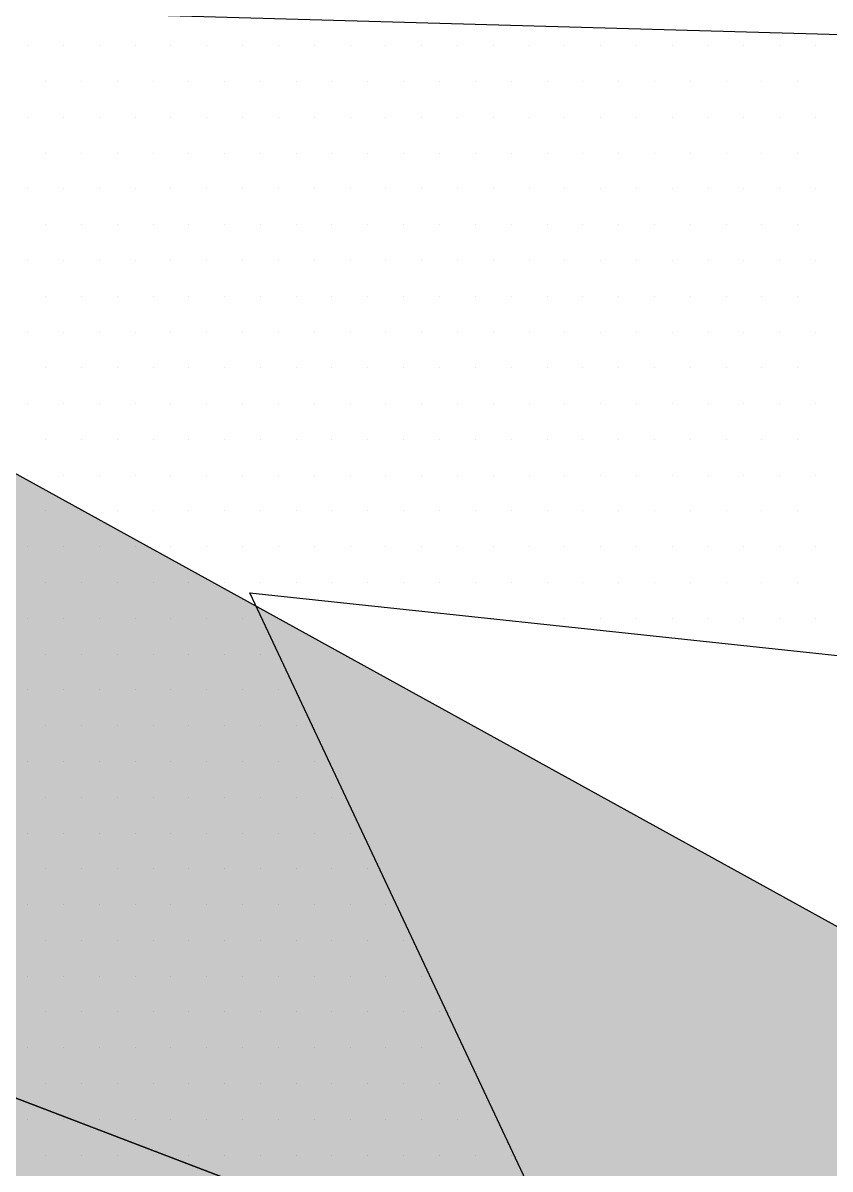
# Model space of a CAD drawing. Header units: metres. Extents: x 9606 to 9900, y 4805 to 4952.
# Drawn here: x 9833.1714 to 9833.4195, y 4845.7624 to 4846.115 of the extents above; entities that cross this region are included whole.
import ezdxf

# ---------------------------------------------------------------- set-up
doc = ezdxf.new("R2010")
doc.units = ezdxf.units.M
doc.header["$LTSCALE"] = 2
doc.linetypes.add('CACHEX2', pattern=[0.75, 0.5, -0.25])
for name, color, linetype in [('CARTOUCHE', 7, 'Continuous'), ('LOGO', 4, 'Continuous'), ('rosace', 7, 'Continuous')]:
    doc.layers.add(name, color=color, linetype=linetype)

# ---------------------------------------------------------------- blocks, each defined once
blk = doc.blocks.new('A$C715108E3')
at = {"layer": 'LOGO', "color": 131}
for p, q in [((-1.0298, -12.1388), (-1.0298, -12.1388)), ((-0.9386, -12.1388), (-0.9386, -12.1388)), ((-0.8465, -12.1388), (-0.8465, -12.1388)), ((-0.7549, -12.1388), (-0.7549, -12.1388)), ((-0.6633, -12.1388), (-0.6633, -12.1388)), ((-0.5712, -12.1388), (-0.5712, -12.1388)), ((-0.4796, -12.1388), (-0.4796, -12.1388)), ((-0.3879, -12.1388), (-0.3879, -12.1388)), ((-0.2963, -12.1388), (-0.2963, -12.1388)), ((-0.2043, -12.1388), (-0.2043, -12.1388)), ((-0.1124, -12.1388), (-0.1124, -12.1388)), ((-0.0212, -12.1388), (-0.0212, -12.1388)), ((0.0708, -12.1388), (0.0708, -12.1388)), ((0.1627, -12.1388), (0.1627, -12.1388)), ((0.2541, -12.1388), (0.2541, -12.1388)), ((0.346, -12.1388), (0.346, -12.1388)), ((0.4378, -12.1388), (0.4378, -12.1388)), ((0.5293, -12.1388), (0.5293, -12.1388)), ((0.6211, -12.1388), (0.6211, -12.1388)), ((0.7131, -12.1388), (0.7131, -12.1388)), ((0.8044, -12.1388), (0.8044, -12.1388)), ((0.8964, -12.1388), (0.8964, -12.1388)), ((0.988, -12.1388), (0.988, -12.1388)), ((-0.9841, -12.23), (-0.9841, -12.23)), ((-0.8921, -12.23), (-0.8921, -12.23)), ((-0.801, -12.23), (-0.801, -12.23)), ((-0.709, -12.23), (-0.709, -12.23)), ((-0.6173, -12.23), (-0.6173, -12.23)), ((-0.5257, -12.23), (-0.5257, -12.23)), ((-0.434, -12.23), (-0.434, -12.23)), ((-0.342, -12.23), (-0.342, -12.23)), ((-0.2508, -12.23), (-0.2508, -12.23)), ((-0.1587, -12.23), (-0.1587, -12.23)), ((-0.0667, -12.23), (-0.0667, -12.23)), ((0.0251, -12.23), (0.0251, -12.23)), ((0.1166, -12.23), (0.1166, -12.23)), ((0.2084, -12.23), (0.2084, -12.23)), ((0.3002, -12.23), (0.3002, -12.23)), ((0.3917, -12.23), (0.3917, -12.23)), ((0.4835, -12.23), (0.4835, -12.23)), ((0.5755, -12.23), (0.5755, -12.23)), ((0.6668, -12.23), (0.6668, -12.23)), ((0.7588, -12.23), (0.7588, -12.23)), ((0.8507, -12.23), (0.8507, -12.23)), ((0.9423, -12.23), (0.9423, -12.23)), ((-1.0298, -12.3224), (-1.0298, -12.3224)), ((-0.9386, -12.3224), (-0.9386, -12.3224)), ((-0.8465, -12.3224), (-0.8465, -12.3224)), ((-0.7549, -12.3224), (-0.7549, -12.3224)), ((-0.6633, -12.3224), (-0.6633, -12.3224)), ((-0.5712, -12.3224), (-0.5712, -12.3224)), ((-0.4796, -12.3224), (-0.4796, -12.3224)), ((-0.3879, -12.3224), (-0.3879, -12.3224)), ((-0.2963, -12.3224), (-0.2963, -12.3224)), ((-0.2043, -12.3224), (-0.2043, -12.3224)), ((-0.1124, -12.3224), (-0.1124, -12.3224)), ((-0.0212, -12.3224), (-0.0212, -12.3224)), ((0.0708, -12.3224), (0.0708, -12.3224)), ((0.1627, -12.3224), (0.1627, -12.3224)), ((0.2541, -12.3224), (0.2541, -12.3224)), ((0.346, -12.3224), (0.346, -12.3224)), ((0.4378, -12.3224), (0.4378, -12.3224)), ((0.5293, -12.3224), (0.5293, -12.3224)), ((0.6211, -12.3224), (0.6211, -12.3224)), ((0.7131, -12.3224), (0.7131, -12.3224)), ((0.8044, -12.3224), (0.8044, -12.3224)), ((0.8964, -12.3224), (0.8964, -12.3224)), ((0.988, -12.3224), (0.988, -12.3224)), ((-0.9841, -12.4139), (-0.9841, -12.4139)), ((-0.8921, -12.4139), (-0.8921, -12.4139)), ((-0.801, -12.4139), (-0.801, -12.4139)), ((-0.709, -12.4139), (-0.709, -12.4139)), ((-0.6173, -12.4139), (-0.6173, -12.4139)), ((-0.5257, -12.4139), (-0.5257, -12.4139)), ((-0.434, -12.4139), (-0.434, -12.4139)), ((-0.342, -12.4139), (-0.342, -12.4139)), ((-0.2508, -12.4139), (-0.2508, -12.4139)), ((-0.1587, -12.4139), (-0.1587, -12.4139)), ((-0.0667, -12.4139), (-0.0667, -12.4139)), ((0.0251, -12.4139), (0.0251, -12.4139)), ((0.1166, -12.4139), (0.1166, -12.4139)), ((0.2084, -12.4139), (0.2084, -12.4139)), ((0.3002, -12.4139), (0.3002, -12.4139)), ((0.3917, -12.4139), (0.3917, -12.4139)), ((0.4835, -12.4139), (0.4835, -12.4139)), ((0.5755, -12.4139), (0.5755, -12.4139)), ((0.6668, -12.4139), (0.6668, -12.4139)), ((0.7588, -12.4139), (0.7588, -12.4139)), ((0.8507, -12.4139), (0.8507, -12.4139)), ((0.9423, -12.4139), (0.9423, -12.4139)), ((-1.0298, -12.5053), (-1.0298, -12.5053)), ((-0.9386, -12.5053), (-0.9386, -12.5053)), ((-0.8465, -12.5053), (-0.8465, -12.5053)), ((-0.7549, -12.5053), (-0.7549, -12.5053)), ((-0.6633, -12.5053), (-0.6633, -12.5053)), ((-0.5712, -12.5053), (-0.5712, -12.5053)), ((-0.4796, -12.5053), (-0.4796, -12.5053)), ((-0.3879, -12.5053), (-0.3879, -12.5053)), ((-0.2963, -12.5053), (-0.2963, -12.5053)), ((-0.2043, -12.5053), (-0.2043, -12.5053)), ((-0.1124, -12.5053), (-0.1124, -12.5053)), ((-0.0212, -12.5053), (-0.0212, -12.5053)), ((0.0708, -12.5053), (0.0708, -12.5053)), ((0.1627, -12.5053), (0.1627, -12.5053)), ((0.2541, -12.5053), (0.2541, -12.5053)), ((0.346, -12.5053), (0.346, -12.5053)), ((0.4378, -12.5053), (0.4378, -12.5053)), ((0.5293, -12.5053), (0.5293, -12.5053)), ((0.6211, -12.5053), (0.6211, -12.5053)), ((0.7131, -12.5053), (0.7131, -12.5053)), ((0.8044, -12.5053), (0.8044, -12.5053)), ((0.8964, -12.5053), (0.8964, -12.5053)), ((0.988, -12.5053), (0.988, -12.5053)), ((-0.9841, -12.5977), (-0.9841, -12.5977)), ((-0.8921, -12.5977), (-0.8921, -12.5977)), ((-0.801, -12.5977), (-0.801, -12.5977)), ((-0.709, -12.5977), (-0.709, -12.5977)), ((-0.6173, -12.5977), (-0.6173, -12.5977)), ((-0.5257, -12.5977), (-0.5257, -12.5977)), ((-0.434, -12.5977), (-0.434, -12.5977)), ((-0.342, -12.5977), (-0.342, -12.5977)), ((-0.2508, -12.5977), (-0.2508, -12.5977)), ((-0.1587, -12.5977), (-0.1587, -12.5977)), ((-0.0667, -12.5977), (-0.0667, -12.5977)), ((0.0251, -12.5977), (0.0251, -12.5977)), ((0.1166, -12.5977), (0.1166, -12.5977)), ((0.2084, -12.5977), (0.2084, -12.5977)), ((0.3002, -12.5977), (0.3002, -12.5977)), ((0.3917, -12.5977), (0.3917, -12.5977)), ((0.4835, -12.5977), (0.4835, -12.5977)), ((0.5755, -12.5977), (0.5755, -12.5977)), ((0.6668, -12.5977), (0.6668, -12.5977)), ((0.7588, -12.5977), (0.7588, -12.5977)), ((0.8507, -12.5977), (0.8507, -12.5977)), ((0.9423, -12.5977), (0.9423, -12.5977)), ((-1.0298, -12.6892), (-1.0298, -12.6892)), ((-0.9386, -12.6892), (-0.9386, -12.6892)), ((-0.8465, -12.6892), (-0.8465, -12.6892)), ((-0.7549, -12.6892), (-0.7549, -12.6892)), ((-0.6633, -12.6892), (-0.6633, -12.6892)), ((-0.5712, -12.6892), (-0.5712, -12.6892)), ((-0.4796, -12.6892), (-0.4796, -12.6892)), ((-0.3879, -12.6892), (-0.3879, -12.6892)), ((-0.2963, -12.6892), (-0.2963, -12.6892)), ((-0.2043, -12.6892), (-0.2043, -12.6892)), ((-0.1124, -12.6892), (-0.1124, -12.6892)), ((-0.0212, -12.6892), (-0.0212, -12.6892)), ((0.0708, -12.6892), (0.0708, -12.6892)), ((0.1627, -12.6892), (0.1627, -12.6892)), ((0.2541, -12.6892), (0.2541, -12.6892)), ((0.346, -12.6892), (0.346, -12.6892)), ((0.4378, -12.6892), (0.4378, -12.6892)), ((0.5293, -12.6892), (0.5293, -12.6892)), ((0.6211, -12.6892), (0.6211, -12.6892)), ((0.7131, -12.6892), (0.7131, -12.6892)), ((0.8044, -12.6892), (0.8044, -12.6892)), ((0.8964, -12.6892), (0.8964, -12.6892)), ((0.988, -12.6892), (0.988, -12.6892)), ((-0.9841, -12.7805), (-0.9841, -12.7805)), ((-0.8921, -12.7805), (-0.8921, -12.7805)), ((-0.801, -12.7805), (-0.801, -12.7805)), ((-0.709, -12.7805), (-0.709, -12.7805)), ((-0.6173, -12.7805), (-0.6173, -12.7805)), ((-0.5257, -12.7805), (-0.5257, -12.7805)), ((-0.434, -12.7805), (-0.434, -12.7805)), ((-0.342, -12.7805), (-0.342, -12.7805)), ((-0.2508, -12.7805), (-0.2508, -12.7805)), ((-0.1587, -12.7805), (-0.1587, -12.7805)), ((-0.0667, -12.7805), (-0.0667, -12.7805)), ((0.0251, -12.7805), (0.0251, -12.7805)), ((0.1166, -12.7805), (0.1166, -12.7805)), ((0.2084, -12.7805), (0.2084, -12.7805)), ((0.3002, -12.7805), (0.3002, -12.7805)), ((0.3917, -12.7805), (0.3917, -12.7805)), ((0.4835, -12.7805), (0.4835, -12.7805)), ((0.5755, -12.7805), (0.5755, -12.7805)), ((0.6668, -12.7805), (0.6668, -12.7805)), ((0.7588, -12.7805), (0.7588, -12.7805)), ((0.8507, -12.7805), (0.8507, -12.7805)), ((0.9423, -12.7805), (0.9423, -12.7805)), ((-1.0298, -12.8729), (-1.0298, -12.8729)), ((-0.9386, -12.8729), (-0.9386, -12.8729)), ((-0.8465, -12.8729), (-0.8465, -12.8729)), ((-0.7549, -12.8729), (-0.7549, -12.8729)), ((-0.6633, -12.8729), (-0.6633, -12.8729)), ((-0.5712, -12.8729), (-0.5712, -12.8729)), ((-0.4796, -12.8729), (-0.4796, -12.8729)), ((-0.3879, -12.8729), (-0.3879, -12.8729)), ((-0.2963, -12.8729), (-0.2963, -12.8729)), ((-0.2043, -12.8729), (-0.2043, -12.8729)), ((-0.1124, -12.8729), (-0.1124, -12.8729)), ((-0.0212, -12.8729), (-0.0212, -12.8729)), ((0.0708, -12.8729), (0.0708, -12.8729)), ((0.1627, -12.8729), (0.1627, -12.8729)), ((0.2541, -12.8729), (0.2541, -12.8729)), ((0.346, -12.8729), (0.346, -12.8729)), ((0.4378, -12.8729), (0.4378, -12.8729)), ((0.5293, -12.8729), (0.5293, -12.8729)), ((0.6211, -12.8729), (0.6211, -12.8729)), ((0.7131, -12.8729), (0.7131, -12.8729)), ((0.8044, -12.8729), (0.8044, -12.8729)), ((0.8964, -12.8729), (0.8964, -12.8729)), ((0.988, -12.8729), (0.988, -12.8729)), ((-0.9841, -12.9641), (-0.9841, -12.9641)), ((-0.8921, -12.9641), (-0.8921, -12.9641)), ((-0.801, -12.9641), (-0.801, -12.9641)), ((-0.709, -12.9641), (-0.709, -12.9641)), ((-0.6173, -12.9641), (-0.6173, -12.9641)), ((-0.5257, -12.9641), (-0.5257, -12.9641)), ((-0.434, -12.9641), (-0.434, -12.9641)), ((-0.342, -12.9641), (-0.342, -12.9641)), ((-0.2508, -12.9641), (-0.2508, -12.9641)), ((-0.1587, -12.9641), (-0.1587, -12.9641)), ((-0.0667, -12.9641), (-0.0667, -12.9641)), ((0.0251, -12.9641), (0.0251, -12.9641)), ((0.1166, -12.9641), (0.1166, -12.9641)), ((0.2084, -12.9641), (0.2084, -12.9641)), ((0.3002, -12.9641), (0.3002, -12.9641)), ((0.3917, -12.9641), (0.3917, -12.9641)), ((0.4835, -12.9641), (0.4835, -12.9641)), ((0.5755, -12.9641), (0.5755, -12.9641)), ((0.6668, -12.9641), (0.6668, -12.9641)), ((0.7588, -12.9641), (0.7588, -12.9641)), ((0.8507, -12.9641), (0.8507, -12.9641)), ((0.9423, -12.9641), (0.9423, -12.9641)), ((-1.0298, -13.0556), (-1.0298, -13.0556)), ((-0.9386, -13.0556), (-0.9386, -13.0556)), ((-0.8465, -13.0556), (-0.8465, -13.0556)), ((-0.7549, -13.0556), (-0.7549, -13.0556)), ((-0.6633, -13.0556), (-0.6633, -13.0556)), ((-0.5712, -13.0556), (-0.5712, -13.0556)), ((-0.4796, -13.0556), (-0.4796, -13.0556)), ((-0.3879, -13.0556), (-0.3879, -13.0556)), ((-0.2963, -13.0556), (-0.2963, -13.0556)), ((-0.2043, -13.0556), (-0.2043, -13.0556)), ((-0.1124, -13.0556), (-0.1124, -13.0556)), ((-0.0212, -13.0556), (-0.0212, -13.0556)), ((0.0708, -13.0556), (0.0708, -13.0556)), ((0.1627, -13.0556), (0.1627, -13.0556)), ((0.2541, -13.0556), (0.2541, -13.0556)), ((0.346, -13.0556), (0.346, -13.0556)), ((0.4378, -13.0556), (0.4378, -13.0556)), ((0.5293, -13.0556), (0.5293, -13.0556)), ((0.6211, -13.0556), (0.6211, -13.0556)), ((0.7131, -13.0556), (0.7131, -13.0556)), ((0.8044, -13.0556), (0.8044, -13.0556)), ((0.8964, -13.0556), (0.8964, -13.0556)), ((0.988, -13.0556), (0.988, -13.0556)), ((-0.9841, -13.148), (-0.9841, -13.148)), ((-0.8921, -13.148), (-0.8921, -13.148)), ((-0.801, -13.148), (-0.801, -13.148)), ((-0.709, -13.148), (-0.709, -13.148)), ((-0.6173, -13.148), (-0.6173, -13.148)), ((-0.5257, -13.148), (-0.5257, -13.148)), ((-0.434, -13.148), (-0.434, -13.148)), ((-0.342, -13.148), (-0.342, -13.148)), ((-0.2508, -13.148), (-0.2508, -13.148)), ((-0.1587, -13.148), (-0.1587, -13.148)), ((-0.0667, -13.148), (-0.0667, -13.148)), ((0.0251, -13.148), (0.0251, -13.148)), ((0.1166, -13.148), (0.1166, -13.148)), ((0.2084, -13.148), (0.2084, -13.148)), ((0.3002, -13.148), (0.3002, -13.148)), ((0.3917, -13.148), (0.3917, -13.148)), ((0.4835, -13.148), (0.4835, -13.148)), ((0.5755, -13.148), (0.5755, -13.148)), ((0.6668, -13.148), (0.6668, -13.148)), ((0.7588, -13.148), (0.7588, -13.148)), ((0.8507, -13.148), (0.8507, -13.148)), ((0.9423, -13.148), (0.9423, -13.148)), ((-1.0298, -13.2392), (-1.0298, -13.2392)), ((-0.9386, -13.2392), (-0.9386, -13.2392)), ((-0.8465, -13.2392), (-0.8465, -13.2392)), ((-0.7549, -13.2392), (-0.7549, -13.2392)), ((-0.6633, -13.2392), (-0.6633, -13.2392)), ((-0.5712, -13.2392), (-0.5712, -13.2392)), ((-0.4796, -13.2392), (-0.4796, -13.2392)), ((-0.3879, -13.2392), (-0.3879, -13.2392)), ((-0.2963, -13.2392), (-0.2963, -13.2392)), ((-0.2043, -13.2392), (-0.2043, -13.2392)), ((-0.1124, -13.2392), (-0.1124, -13.2392)), ((-0.0212, -13.2392), (-0.0212, -13.2392)), ((0.0708, -13.2392), (0.0708, -13.2392)), ((0.1627, -13.2392), (0.1627, -13.2392)), ((0.2541, -13.2392), (0.2541, -13.2392)), ((0.346, -13.2392), (0.346, -13.2392)), ((0.4378, -13.2392), (0.4378, -13.2392)), ((0.5293, -13.2392), (0.5293, -13.2392)), ((0.6211, -13.2392), (0.6211, -13.2392)), ((0.7131, -13.2392), (0.7131, -13.2392)), ((0.8044, -13.2392), (0.8044, -13.2392)), ((0.8964, -13.2392), (0.8964, -13.2392)), ((0.988, -13.2392), (0.988, -13.2392)), ((-0.9841, -13.3309), (-0.9841, -13.3309)), ((-0.8921, -13.3309), (-0.8921, -13.3309)), ((-0.801, -13.3309), (-0.801, -13.3309)), ((-0.709, -13.3309), (-0.709, -13.3309)), ((-0.6173, -13.3309), (-0.6173, -13.3309)), ((-0.5257, -13.3309), (-0.5257, -13.3309)), ((-0.434, -13.3309), (-0.434, -13.3309)), ((-0.342, -13.3309), (-0.342, -13.3309)), ((-0.2508, -13.3309), (-0.2508, -13.3309)), ((-0.1587, -13.3309), (-0.1587, -13.3309)), ((-0.0667, -13.3309), (-0.0667, -13.3309)), ((0.0251, -13.3309), (0.0251, -13.3309)), ((0.1166, -13.3309), (0.1166, -13.3309)), ((0.2084, -13.3309), (0.2084, -13.3309)), ((0.3002, -13.3309), (0.3002, -13.3309)), ((0.3917, -13.3309), (0.3917, -13.3309)), ((0.4835, -13.3309), (0.4835, -13.3309)), ((0.5755, -13.3309), (0.5755, -13.3309)), ((0.6668, -13.3309), (0.6668, -13.3309)), ((0.7588, -13.3309), (0.7588, -13.3309)), ((0.8507, -13.3309), (0.8507, -13.3309)), ((0.9423, -13.3309), (0.9423, -13.3309)), ((-1.0298, -13.4233), (-1.0298, -13.4233)), ((-0.9386, -13.4233), (-0.9386, -13.4233)), ((-0.8465, -13.4233), (-0.8465, -13.4233)), ((-0.7549, -13.4233), (-0.7549, -13.4233)), ((-0.6633, -13.4233), (-0.6633, -13.4233)), ((-0.5712, -13.4233), (-0.5712, -13.4233)), ((-0.4796, -13.4233), (-0.4796, -13.4233)), ((-0.3879, -13.4233), (-0.3879, -13.4233)), ((-0.2963, -13.4233), (-0.2963, -13.4233)), ((-0.2043, -13.4233), (-0.2043, -13.4233)), ((-0.1124, -13.4233), (-0.1124, -13.4233)), ((-0.0212, -13.4233), (-0.0212, -13.4233)), ((0.0708, -13.4233), (0.0708, -13.4233)), ((0.1627, -13.4233), (0.1627, -13.4233)), ((0.2541, -13.4233), (0.2541, -13.4233)), ((0.346, -13.4233), (0.346, -13.4233)), ((0.4378, -13.4233), (0.4378, -13.4233)), ((0.5293, -13.4233), (0.5293, -13.4233)), ((0.6211, -13.4233), (0.6211, -13.4233)), ((0.7131, -13.4233), (0.7131, -13.4233)), ((0.8044, -13.4233), (0.8044, -13.4233)), ((0.8964, -13.4233), (0.8964, -13.4233)), ((0.988, -13.4233), (0.988, -13.4233)), ((-0.9841, -13.5146), (-0.9841, -13.5146)), ((-0.8921, -13.5146), (-0.8921, -13.5146)), ((-0.801, -13.5146), (-0.801, -13.5146)), ((-0.709, -13.5146), (-0.709, -13.5146)), ((-0.6173, -13.5146), (-0.6173, -13.5146)), ((-0.5257, -13.5146), (-0.5257, -13.5146)), ((-0.434, -13.5146), (-0.434, -13.5146)), ((-0.342, -13.5146), (-0.342, -13.5146)), ((-0.2508, -13.5146), (-0.2508, -13.5146)), ((-0.1587, -13.5146), (-0.1587, -13.5146)), ((-0.0667, -13.5146), (-0.0667, -13.5146)), ((0.0251, -13.5146), (0.0251, -13.5146)), ((0.1166, -13.5146), (0.1166, -13.5146)), ((0.2084, -13.5146), (0.2084, -13.5146)), ((0.3002, -13.5146), (0.3002, -13.5146)), ((0.3917, -13.5146), (0.3917, -13.5146)), ((0.4835, -13.5146), (0.4835, -13.5146)), ((0.5755, -13.5146), (0.5755, -13.5146)), ((0.6668, -13.5146), (0.6668, -13.5146)), ((0.7588, -13.5146), (0.7588, -13.5146)), ((0.8507, -13.5146), (0.8507, -13.5146)), ((0.9423, -13.5146), (0.9423, -13.5146)), ((-1.0298, -13.6058), (-1.0298, -13.6058)), ((-0.9386, -13.6058), (-0.9386, -13.6058)), ((-0.8465, -13.6058), (-0.8465, -13.6058)), ((-0.7549, -13.6058), (-0.7549, -13.6058)), ((-0.6633, -13.6058), (-0.6633, -13.6058)), ((-0.5712, -13.6058), (-0.5712, -13.6058)), ((-0.4796, -13.6058), (-0.4796, -13.6058)), ((0.1563, -13.6058), (0.1563, -13.6058)), ((0.1627, -13.6058), (0.1627, -13.6058)), ((0.2541, -13.6058), (0.2541, -13.6058)), ((0.346, -13.6058), (0.346, -13.6058)), ((0.4378, -13.6058), (0.4378, -13.6058)), ((0.5293, -13.6058), (0.5293, -13.6058)), ((0.6211, -13.6058), (0.6211, -13.6058)), ((0.7131, -13.6058), (0.7131, -13.6058)), ((0.8044, -13.6058), (0.8044, -13.6058)), ((0.8964, -13.6058), (0.8964, -13.6058)), ((0.988, -13.6058), (0.988, -13.6058)), ((-0.9841, -13.6984), (-0.9841, -13.6984)), ((-0.8921, -13.6984), (-0.8921, -13.6984)), ((-0.801, -13.6984), (-0.801, -13.6984)), ((-0.709, -13.6984), (-0.709, -13.6984)), ((-0.6173, -13.6984), (-0.6173, -13.6984)), ((-0.5257, -13.6984), (-0.5257, -13.6984)), ((-0.434, -13.6984), (-0.434, -13.6984)), ((1.0165, -13.6984), (1.0165, -13.6984)), ((-1.0298, -13.7897), (-1.0298, -13.7897)), ((-0.9386, -13.7897), (-0.9386, -13.7897)), ((-0.8465, -13.7897), (-0.8465, -13.7897)), ((-0.7549, -13.7897), (-0.7549, -13.7897)), ((-0.6633, -13.7897), (-0.6633, -13.7897)), ((-0.5712, -13.7897), (-0.5712, -13.7897)), ((-0.4796, -13.7897), (-0.4796, -13.7897)), ((-0.3879, -13.7897), (-0.3879, -13.7897)), ((-0.9841, -13.8809), (-0.9841, -13.8809)), ((-0.8921, -13.8809), (-0.8921, -13.8809)), ((-0.801, -13.8809), (-0.801, -13.8809)), ((-0.709, -13.8809), (-0.709, -13.8809)), ((-0.6173, -13.8809), (-0.6173, -13.8809)), ((-0.5257, -13.8809), (-0.5257, -13.8809)), ((-0.434, -13.8809), (-0.434, -13.8809)), ((-0.342, -13.8809), (-0.342, -13.8809)), ((-1.0298, -13.9735), (-1.0298, -13.9735)), ((-0.9386, -13.9735), (-0.9386, -13.9735)), ((-0.8465, -13.9735), (-0.8465, -13.9735)), ((-0.7549, -13.9735), (-0.7549, -13.9735)), ((-0.6633, -13.9735), (-0.6633, -13.9735)), ((-0.5712, -13.9735), (-0.5712, -13.9735)), ((-0.4796, -13.9735), (-0.4796, -13.9735)), ((-0.3879, -13.9735), (-0.3879, -13.9735)), ((-0.2963, -13.9735), (-0.2963, -13.9735)), ((-0.9841, -14.065), (-0.9841, -14.065)), ((-0.8921, -14.065), (-0.8921, -14.065)), ((-0.801, -14.065), (-0.801, -14.065)), ((-0.709, -14.065), (-0.709, -14.065)), ((-0.6173, -14.065), (-0.6173, -14.065)), ((-0.5257, -14.065), (-0.5257, -14.065)), ((-0.434, -14.065), (-0.434, -14.065)), ((-0.342, -14.065), (-0.342, -14.065)), ((-0.2508, -14.065), (-0.2508, -14.065)), ((-1.0298, -14.1574), (-1.0298, -14.1574)), ((-0.9386, -14.1574), (-0.9386, -14.1574)), ((-0.8465, -14.1574), (-0.8465, -14.1574)), ((-0.7549, -14.1574), (-0.7549, -14.1574)), ((-0.6633, -14.1574), (-0.6633, -14.1574)), ((-0.5712, -14.1574), (-0.5712, -14.1574)), ((-0.4796, -14.1574), (-0.4796, -14.1574)), ((-0.3879, -14.1574), (-0.3879, -14.1574)), ((-0.2963, -14.1574), (-0.2963, -14.1574)), ((-0.2043, -14.1574), (-0.2043, -14.1574)), ((-0.9841, -14.2488), (-0.9841, -14.2488)), ((-0.8921, -14.2488), (-0.8921, -14.2488)), ((-0.801, -14.2488), (-0.801, -14.2488)), ((-0.709, -14.2488), (-0.709, -14.2488)), ((-0.6173, -14.2488), (-0.6173, -14.2488)), ((-0.5257, -14.2488), (-0.5257, -14.2488)), ((-0.434, -14.2488), (-0.434, -14.2488)), ((-0.342, -14.2488), (-0.342, -14.2488)), ((-0.2508, -14.2488), (-0.2508, -14.2488)), ((-0.1587, -14.2488), (-0.1587, -14.2488)), ((-1.0298, -14.3401), (-1.0298, -14.3401)), ((-0.9386, -14.3401), (-0.9386, -14.3401)), ((-0.8465, -14.3401), (-0.8465, -14.3401)), ((-0.7549, -14.3401), (-0.7549, -14.3401)), ((-0.6633, -14.3401), (-0.6633, -14.3401)), ((-0.5712, -14.3401), (-0.5712, -14.3401)), ((-0.4796, -14.3401), (-0.4796, -14.3401)), ((-0.3879, -14.3401), (-0.3879, -14.3401)), ((-0.2963, -14.3401), (-0.2963, -14.3401)), ((-0.2043, -14.3401), (-0.2043, -14.3401)), ((-0.1124, -14.3401), (-0.1124, -14.3401)), ((-0.9841, -14.4325), (-0.9841, -14.4325)), ((-0.8921, -14.4325), (-0.8921, -14.4325)), ((-0.801, -14.4325), (-0.801, -14.4325)), ((-0.709, -14.4325), (-0.709, -14.4325)), ((-0.6173, -14.4325), (-0.6173, -14.4325)), ((-0.5257, -14.4325), (-0.5257, -14.4325)), ((-0.434, -14.4325), (-0.434, -14.4325)), ((-0.342, -14.4325), (-0.342, -14.4325)), ((-0.2508, -14.4325), (-0.2508, -14.4325)), ((-0.1587, -14.4325), (-0.1587, -14.4325)), ((-0.0667, -14.4325), (-0.0667, -14.4325)), ((-1.0298, -14.5238), (-1.0298, -14.5238)), ((-0.9386, -14.5238), (-0.9386, -14.5238)), ((-0.8465, -14.5238), (-0.8465, -14.5238)), ((-0.7549, -14.5238), (-0.7549, -14.5238)), ((-0.6633, -14.5238), (-0.6633, -14.5238)), ((-0.5712, -14.5238), (-0.5712, -14.5238)), ((-0.4796, -14.5238), (-0.4796, -14.5238)), ((-0.3879, -14.5238), (-0.3879, -14.5238)), ((-0.2963, -14.5238), (-0.2963, -14.5238)), ((-0.2043, -14.5238), (-0.2043, -14.5238)), ((-0.1124, -14.5238), (-0.1124, -14.5238)), ((-0.0212, -14.5238), (-0.0212, -14.5238)), ((-0.9841, -14.6152), (-0.9841, -14.6152)), ((-0.8921, -14.6152), (-0.8921, -14.6152)), ((-0.801, -14.6152), (-0.801, -14.6152)), ((-0.709, -14.6152), (-0.709, -14.6152)), ((-0.6173, -14.6152), (-0.6173, -14.6152)), ((-0.5257, -14.6152), (-0.5257, -14.6152)), ((-0.434, -14.6152), (-0.434, -14.6152)), ((-0.342, -14.6152), (-0.342, -14.6152)), ((-0.2508, -14.6152), (-0.2508, -14.6152)), ((-0.1587, -14.6152), (-0.1587, -14.6152)), ((-0.0667, -14.6152), (-0.0667, -14.6152)), ((0.0251, -14.6152), (0.0251, -14.6152)), ((-1.0298, -14.7076), (-1.0298, -14.7076)), ((-0.9386, -14.7076), (-0.9386, -14.7076)), ((-0.8465, -14.7076), (-0.8465, -14.7076)), ((-0.7549, -14.7076), (-0.7549, -14.7076)), ((-0.6633, -14.7076), (-0.6633, -14.7076)), ((-0.5712, -14.7076), (-0.5712, -14.7076)), ((-0.4796, -14.7076), (-0.4796, -14.7076)), ((-0.3879, -14.7076), (-0.3879, -14.7076)), ((-0.2963, -14.7076), (-0.2963, -14.7076)), ((-0.2043, -14.7076), (-0.2043, -14.7076)), ((-0.1124, -14.7076), (-0.1124, -14.7076)), ((-0.0212, -14.7076), (-0.0212, -14.7076)), ((0.0708, -14.7076), (0.0708, -14.7076)), ((-0.9841, -14.7991), (-0.9841, -14.7991)), ((-0.8921, -14.7991), (-0.8921, -14.7991)), ((-0.801, -14.7991), (-0.801, -14.7991)), ((-0.709, -14.7991), (-0.709, -14.7991)), ((-0.6173, -14.7991), (-0.6173, -14.7991)), ((-0.5257, -14.7991), (-0.5257, -14.7991)), ((-0.434, -14.7991), (-0.434, -14.7991)), ((-0.342, -14.7991), (-0.342, -14.7991)), ((-0.2508, -14.7991), (-0.2508, -14.7991)), ((-0.1587, -14.7991), (-0.1587, -14.7991)), ((-0.0667, -14.7991), (-0.0667, -14.7991)), ((0.0251, -14.7991), (0.0251, -14.7991)), ((0.1166, -14.7991), (0.1166, -14.7991)), ((-1.0298, -14.8905), (-1.0298, -14.8905)), ((-0.9386, -14.8905), (-0.9386, -14.8905)), ((-0.8465, -14.8905), (-0.8465, -14.8905)), ((-0.7549, -14.8905), (-0.7549, -14.8905)), ((-0.6633, -14.8905), (-0.6633, -14.8905)), ((-0.5712, -14.8905), (-0.5712, -14.8905)), ((-0.4796, -14.8905), (-0.4796, -14.8905)), ((-0.3879, -14.8905), (-0.3879, -14.8905)), ((-0.2963, -14.8905), (-0.2963, -14.8905)), ((-0.2043, -14.8905), (-0.2043, -14.8905)), ((-0.1124, -14.8905), (-0.1124, -14.8905)), ((-0.0212, -14.8905), (-0.0212, -14.8905)), ((0.0708, -14.8905), (0.0708, -14.8905)), ((0.1627, -14.8905), (0.1627, -14.8905)), ((-0.9841, -14.9827), (-0.9841, -14.9827)), ((-0.8921, -14.9827), (-0.8921, -14.9827)), ((-0.801, -14.9827), (-0.801, -14.9827)), ((-0.709, -14.9827), (-0.709, -14.9827)), ((-0.6173, -14.9827), (-0.6173, -14.9827)), ((-0.5257, -14.9827), (-0.5257, -14.9827)), ((-0.434, -14.9827), (-0.434, -14.9827)), ((-0.342, -14.9827), (-0.342, -14.9827)), ((-0.2508, -14.9827), (-0.2508, -14.9827)), ((-0.1587, -14.9827), (-0.1587, -14.9827)), ((-0.0667, -14.9827), (-0.0667, -14.9827)), ((0.0251, -14.9827), (0.0251, -14.9827)), ((0.1166, -14.9827), (0.1166, -14.9827)), ((0.2084, -14.9827), (0.2084, -14.9827))]:
    blk.add_line(p, q, dxfattribs=at)
blk.add_lwpolyline([(-1.6922, -18.648), (0.2166, -18.8242), (-0.4061, -17.3082), (1.2857, -17.5115), (0.9202, -16.4826), (-0.461, -13.5406), (1.4536, -13.7453), (4.032, -19.4344), (5.206, -17.903), (3.3935, -13.9486), (6.3293, -14.2803), (6.4311, -12.6478), (3.5725, -12.29), (6.1505, -8.6671), (5.6155, -6.8715), (1.6586, -12.1279), (-1.9407, -12.0256)], dxfattribs=at)
blk = doc.blocks.new('A$C581E6685')
at = {"layer": 'rosace'}
for color, points in [(32, [(-39.8519, 24.2064), (-37.1498, 25.5201), (-23.2602, 17.8548)]), (40, [(-39.8519, 24.2064), (-23.2602, 17.8548), (-38.5844, 21.5046)])]:
    blk.add_hatch(color=color, dxfattribs=at).paths.add_polyline_path(points)
at = {"layer": 'rosace', "color": 32}
blk.add_lwpolyline([(-39.8519, 24.2064), (-37.1498, 25.5201), (-23.2602, 17.8559)], close=True, dxfattribs=at)
at = {"layer": 'rosace', "color": 40}
blk.add_lwpolyline([(-39.8519, 24.2064), (-23.2602, 17.8559), (-38.584, 21.5046)], close=True, dxfattribs=at)
at = {"layer": 'rosace', "color": 32, "linetype": 'CACHEX2', "ltscale": 1.5}
blk.add_ellipse((-38.0538, 23.8138), major_axis=(-19.0311, -3.534), ratio=0.590567, dxfattribs=at)
at = {"layer": 'rosace', "color": 32}
blk.add_ellipse((-37.6144, 23.8499), major_axis=(-13.5768, -4.2839), ratio=0.791971, dxfattribs=at)
at = {"layer": 'CARTOUCHE'}
blk.add_blockref('A$C715108E3', (-31.6739, 36.3189), dxfattribs=at)

msp = doc.modelspace()

# ---------------------------------------------------------------- linework, layer by layer
at = {"layer": 'CARTOUCHE'}
msp.add_rational_spline([(9829.64323, 4848.05468), (9829.64323, 4845.87645), (9829.64323, 4843.69822), (9829.64323, 4842.93022), (9830.41123, 4842.93022), (9839.51909, 4842.93022), (9848.62694, 4842.93022), (9849.39494, 4842.93022), (9849.39494, 4843.69822), (9849.39494, 4845.87645), (9849.39494, 4848.05468), (9849.39494, 4848.82268), (9848.62694, 4848.82268), (9839.51909, 4848.82268), (9830.41123, 4848.82268), (9829.64323, 4848.82268), (9829.64323, 4848.05468)], [1, 1, 1, 0.707106781187, 1, 1, 1, 0.707106781187, 1, 1, 1, 0.707106781187, 1, 1, 1, 0.707106781187, 1], degree=2, knots=[0, 0, 0, 1, 1, 2.570796, 2.570796, 3.570796, 3.570796, 5.141593, 5.141593, 6.141593, 6.141593, 7.712389, 7.712389, 8.712389, 8.712389, 10.283185, 10.283185, 10.283185], dxfattribs=at)

# ---------------------------------------------------------------- block references
at = {"layer": 'CARTOUCHE', "xscale": 0.12, "yscale": 0.12, "zscale": 0.12}
msp.add_blockref('A$C581E6685', (9837.09738, 4843.20633), dxfattribs=at)

doc.saveas('drawing.dxf')
